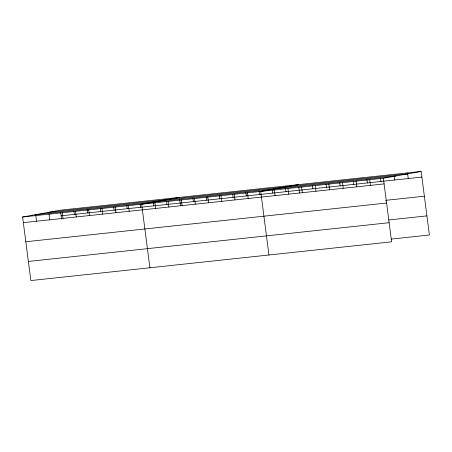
<?xml version="1.0" encoding="UTF-8"?>
<svg xmlns="http://www.w3.org/2000/svg" width="452" height="452" viewBox="0 0 452 452"><rect width="100%" height="100%" fill="white"/><g stroke="black" fill="none" stroke-linecap="round" stroke-linejoin="round"><path stroke-width="0.68" d="M421.145 171.444L383.364 178.269L391.618 241.82L30.855 280.556L22.6 217.005L60.382 210.18L421.145 171.444L429.4 234.995L391.24 239.097M179.433 197.4L141.651 204.219L149.906 267.77M298.484 184.614L260.702 191.439L268.957 254.99M47.912 212.434L408.676 173.698M35.07 214.751L395.833 176.014M22.6 217.005L383.364 178.269M61.116 215.819L421.88 177.082M23.334 222.644L384.098 183.907M385.516 200.366L424.36 196.196M25.815 241.752L386.579 203.016M388.76 219.983L426.92 215.886M28.374 261.442L389.138 222.706M407.518 172.907L408.252 178.546M394.133 176.252L394.619 180.009M380.584 178.342L380.991 181.472M369.736 179.732L370.465 185.371M366.956 179.806L367.363 182.936M356.108 181.195L356.837 186.834M353.328 181.269L353.735 184.399M342.48 182.659L343.209 188.298M339.701 182.732L340.107 185.862M328.847 184.122L329.581 189.761M326.067 184.196L326.474 187.326M315.219 185.586L315.954 191.224M312.439 185.659L312.846 188.789M301.591 187.049L302.326 192.688M298.812 187.122L299.574 192.981M287.964 188.512L288.692 194.151M285.585 188.54L285.992 191.676M274.336 189.976L275.065 195.614M272.358 189.964L272.765 193.094M259.126 191.382L259.533 194.513M247.476 192.857L248.21 198.496M245.899 192.801L246.306 195.936M234.249 194.275L234.978 199.914M232.673 194.224L233.079 197.355M221.022 195.699L221.751 201.338M219.446 195.643L219.853 198.778M207.79 197.117L208.525 202.756M206.214 197.061L206.62 200.196M194.563 198.541L195.298 204.18M192.987 198.484L193.394 201.615M181.337 199.959L182.071 205.598M179.76 199.903L180.523 205.767M168.11 201.377L168.839 207.016M166.534 201.326L166.941 204.457M154.878 202.801L155.612 208.44M153.301 202.745L153.708 205.875M140.075 204.163L140.482 207.298M128.424 205.643L129.159 211.276M126.848 205.587L127.255 208.717M115.198 207.061L115.927 212.7M113.621 207.005L114.028 210.14M101.966 208.479L102.7 214.118M100.389 208.428L100.796 211.559M88.739 209.903L89.473 215.542M87.163 209.847L87.569 212.977M75.512 211.321L76.247 216.96M73.936 211.265L74.343 214.401M62.286 212.739L63.014 218.378M60.709 212.689L61.557 219.231M49.053 214.163L49.788 219.802M35.827 215.581L36.561 221.22"/></g></svg>
